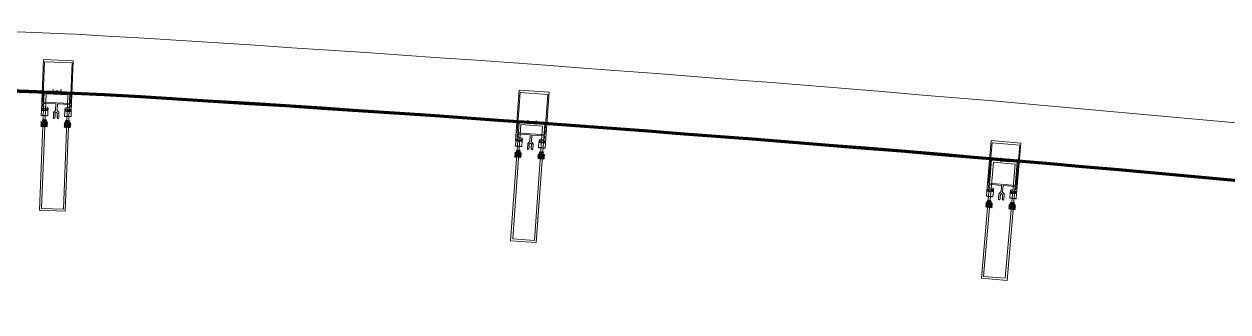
# Model space of a CAD drawing. Header units: millimetres. Extents: x 8275 to 147087, y -297470 to -191881.
# Drawn here: x 80101 to 83143, y -248015 to -247287 of the extents above; entities that cross this region are included whole.
import ezdxf

# ---------------------------------------------------------------- set-up
doc = ezdxf.new("R2010")
doc.units = ezdxf.units.MM
doc.header["$LTSCALE"] = 250
doc.header["$MEASUREMENT"] = 0
doc.layers.add('hatch', color=9, linetype='Continuous', lineweight=0)
doc.layers.add('win', color=4, linetype='Continuous', lineweight=20)

msp = doc.modelspace()

# ---------------------------------------------------------------- hatches: boundary and pattern name
at = {"layer": 'hatch', "extrusion": (-0.0001035592186852478, -0.002686830656734435, 0.9999963851017215)}
h = msp.add_hatch(dxfattribs=at)
h.set_pattern_fill('AR-HBONE', color=256, scale=0.4111842104963537, angle=6.066426623274834e-21, style=0)
h.set_pattern_definition([(45.00000000000023, (-6687.894686874293, -321391.5464288013), (1.826027174179456e-16, 2.326009148470475), [4.934210525956235, -1.644736841985416]), (135, (-6686.731682300044, -321390.383424227), (1.826027174179456e-16, 2.326009148470475), [4.934210525956231, -1.644736841985415])])
h.paths.add_polyline_path([(80149.07889099908, -247532.2269104496), (80148.99970760872, -247534.281306069), (80154.47809592378, -247534.4924617904), (80154.55727932346, -247532.4380661599)], flags=16)
h.paths.add_polyline_path([(80213.34124654089, -247534.7038002286), (80213.26206314121, -247536.7581958365), (80207.78367482242, -247536.5470401154), (80207.86285821279, -247534.4926444957)], flags=16)
edge = h.paths.add_edge_path()
edge.add_arc((80158.8014734902, -247546.8767748534), 0.6853070175936427, 177.7927183361656, 357.79271833616554, ccw=False)
edge.add_arc((80157.43187640724, -247546.8239859232), 0.6853070175936427, 177.7927183361656, 357.79271833616554, ccw=False)
edge.add_arc((80156.062279328, -247546.7711969929), 0.6853070184712253, 177.7927182594593, 357.7927182594593, ccw=False)
edge.add_arc((80154.69268224132, -247546.7184080621), 0.6853070185111154, 177.7927184095367, 357.7927184095367, ccw=False)
edge.add_arc((80153.32308516209, -247546.665619132), 0.6853070167758952, 177.7927185654505, 357.79271856545046, ccw=False)
edge.add_arc((80151.95348808472, -247546.6128302019), 0.6853070175936427, 177.7927183361656, 357.79271833616554, ccw=False)
edge.add_arc((80150.58389100549, -247546.5600412714), 0.6853070175936427, 177.7927183369993, 357.7927183369993, ccw=False)
edge.add_arc((80149.21429392253, -247546.5072523412), 0.6853070185310606, 177.7927184095367, 357.7927184095367, ccw=False)
edge.add_arc((80147.84469684702, -247546.4544634109), 0.6853070148412245, 177.792718267797, 357.79271826779694, ccw=False)
edge.add_arc((80146.47509976593, -247546.4016744806), 0.6853070203261158, 177.7927184053679, 357.7927184053679, ccw=False)
edge.add_arc((80145.10550267925, -247546.3488855498), 0.6853070175936427, 177.7927183361656, 357.79271833616554, ccw=False)
edge.add_arc((80143.73590560188, -247546.2960966197), 0.6853070149010596, 177.7927184195419, 357.79271841954187, ccw=False)
edge.add_line((80143.05110706505, -247546.2697021546), (80143.5213192862, -247534.0701503386))
edge.add_line((80143.52131928992, -247534.0701503483), (80147.35619111941, -247534.2179593534))
edge.add_line((80147.35619111476, -247534.2179593529), (80147.43537450605, -247532.1635637241))
edge.add_line((80147.43537450512, -247532.1635637334), (80145.65489829914, -247532.0949381239))
edge.add_line((80145.65489830007, -247532.094938124), (80147.4338506239, -247528.7344256305))
edge.add_line((80147.43385062297, -247528.7344256307), (80156.35755712097, -247529.0783756435))
edge.add_line((80156.3575571191, -247529.0783756411), (80157.9812720234, -247532.5700384949))
edge.add_line((80157.98127202434, -247532.570038497), (80156.20079581835, -247532.5014128875))
edge.add_line((80156.20079581928, -247532.5014128877), (80156.1216124252, -247534.5558085072))
edge.add_line((80156.12161242333, -247534.555808507), (80159.9564842491, -247534.7036175119))
edge.add_line((80159.95648424816, -247534.7036175113), (80159.48626939137, -247546.903237589))
edge.add_arc((80202.52316278894, -247548.4764729264), 0.6853070175936427, 177.7927184062018, 357.7927184062017)
edge.add_arc((80203.89275987004, -247548.5292618573), 0.6853070175936427, 177.7927184062018, 357.7927184062017)
edge.add_arc((80205.26235695113, -247548.5820507873), 0.6853070184512802, 177.792718482908, 357.7927184829079)
edge.add_arc((80206.63195403782, -247548.6348397177), 0.6853070185310606, 177.7927183328306, 357.7927183328308)
edge.add_arc((80208.00155111519, -247548.6876286481), 0.6853070167758952, 177.7927181769168, 357.792718176917)
edge.add_arc((80209.37114819442, -247548.7404175785), 0.6853070175936427, 177.7927184062018, 357.7927184062017)
edge.add_arc((80210.74074527179, -247548.7932065086), 0.6853070176135878, 177.792718405368, 357.7927184053679)
edge.add_arc((80212.11034235847, -247548.8459954397), 0.6853070185111154, 177.7927183328306, 357.7927183328308)
edge.add_arc((80213.47993943398, -247548.8987843697), 0.6853070148611696, 177.7927184745704, 357.7927184745703)
edge.add_arc((80214.84953651507, -247548.9515732997), 0.6853070203261158, 177.7927183369994, 357.7927183369996)
edge.add_arc((80216.21913360176, -247549.0043622307), 0.6853070175936427, 177.7927184062018, 357.7927184062017)
edge.add_arc((80217.5887306754, -247549.0571511605), 0.6853070149210048, 177.7927183228254, 357.7927183228256)
edge.add_line((80218.27352921595, -247549.0835456257), (80218.7404514628, -247536.9693515597))
edge.add_line((80218.74045146187, -247536.969351558), (80214.9055796361, -247536.8215425531))
edge.add_line((80214.90557963704, -247536.8215425531), (80214.98476303113, -247534.7671469336))
edge.add_line((80214.98476303113, -247534.7671469334), (80216.76523923711, -247534.8357725428))
edge.add_line((80216.7652392399, -247534.8357725548), (80215.250231568, -247531.3482996385))
edge.add_line((80215.2502315708, -247531.348299638), (80206.32652507187, -247531.0043496436))
edge.add_line((80206.32652507094, -247531.0043496343), (80204.43886551098, -247534.3606721718))
edge.add_line((80204.43886551377, -247534.36067217), (80206.21934171976, -247534.4292977795))
edge.add_line((80206.21934171882, -247534.4292977908), (80206.14015832474, -247536.4836934103))
edge.add_line((80206.14015832287, -247536.4836934098), (80202.30528649711, -247536.3358844049))
edge.add_line((80202.30528650363, -247536.3358844053), (80201.83836162486, -247548.4501467421))
at = {"layer": 'hatch', "extrusion": (-0.0001919462768433634, -0.002681965718749678, 0.9999963851017214)}
h = msp.add_hatch(dxfattribs=at)
h.set_pattern_fill('AR-HBONE', color=256, scale=0.4111842104963491, angle=-4.246498636292385e-20, style=0)
h.set_pattern_definition([(45, (-6688.89343325817, -321391.4940665959), (1.826009934873572e-16, 2.326009148470442), [4.934210525956189, -1.644736841985396]), (135, (-6687.730428683804, -321390.3310620215), (1.826009934873572e-16, 2.326009148470442), [4.934210525956189, -1.644736841985396])])
h.paths.add_polyline_path([(81346.53169507917, -247609.6336496993), (81346.38492922497, -247611.6843254792), (81351.85339796834, -247612.0757011047), (81352.0001638328, -247610.025025314)], flags=16)
h.paths.add_polyline_path([(81410.67769247957, -247614.2245472644), (81410.53092661605, -247616.2752230325), (81405.06245786895, -247615.8838474071), (81405.20922372316, -247613.8331716269)], flags=16)
edge = h.paths.add_edge_path()
edge.add_arc((81355.76677312341, -247624.5956171794), 0.6853070175936381, 175.9063491078475, 355.90634910784746, ccw=False)
edge.add_arc((81354.39965593454, -247624.4977732731), 0.6853070175936381, 175.9063491078475, 355.90634910784746, ccw=False)
edge.add_arc((81353.03253874753, -247624.3999293666), 0.6853070184712208, 175.9063490311412, 355.90634903114125, ccw=False)
edge.add_arc((81351.665421554, -247624.3020854596), 0.6853070185111109, 175.9063491812186, 355.9063491812186, ccw=False)
edge.add_arc((81350.298304367, -247624.2042415535), 0.6853070167758907, 175.9063493371324, 355.9063493371324, ccw=False)
edge.add_arc((81348.93118718371, -247624.1063976474), 0.6853070175936381, 175.9063491078475, 355.90634910784746, ccw=False)
edge.add_arc((81347.5640699967, -247624.0085537408), 0.6853070175936381, 175.9063491086812, 355.90634910868124, ccw=False)
edge.add_arc((81346.19695280783, -247623.9107098345), 0.685307018531056, 175.9063491812186, 355.9063491812186, ccw=False)
edge.add_arc((81344.82983562455, -247623.8128659283), 0.6853070148412199, 175.9063490394789, 355.90634903947887, ccw=False)
edge.add_arc((81343.46271843661, -247623.7150220219), 0.6853070203261112, 175.9063491770498, 355.90634917704983, ccw=False)
edge.add_arc((81342.09560124308, -247623.6171781147), 0.6853070175936381, 175.9063491078475, 355.90634910784746, ccw=False)
edge.add_arc((81340.7284840598, -247623.5193342087), 0.6853070149010551, 175.9063491912238, 355.9063491912238, ccw=False)
edge.add_line((81340.04492546816, -247623.4704122556), (81340.91646047414, -247611.2929498444))
edge.add_line((81340.9164604788, -247611.2929498543), (81344.74438860745, -247611.5669127924))
edge.add_line((81344.74438860279, -247611.5669127918), (81344.89115445793, -247609.5162370025))
edge.add_line((81344.891154457, -247609.5162370118), (81343.11390211165, -247609.3890399335))
edge.add_line((81343.11390211259, -247609.3890399336), (81345.00250973378, -247606.0889070813))
edge.add_line((81345.00250973471, -247606.0889070814), (81353.91005831317, -247606.7264159727))
edge.add_line((81353.9100583113, -247606.7264159701), (81355.41795679845, -247610.269635089))
edge.add_line((81355.41795679939, -247610.2696350913), (81353.64070445404, -247610.1424380129))
edge.add_line((81353.64070445497, -247610.1424380131), (81353.4939385961, -247612.1931137929))
edge.add_line((81353.4939385961, -247612.1931137927), (81357.3218667201, -247612.4670767307))
edge.add_line((81357.32186671917, -247612.4670767301), (81356.4503268312, -247624.6446072791))
edge.add_arc((81399.41211064823, -247627.6336529518), 0.6853070175936381, 175.9063491778838, 355.9063491778837)
edge.add_arc((81400.77922783617, -247627.7314968587), 0.6853070175936381, 175.9063491778838, 355.9063491778837)
edge.add_arc((81402.14634502411, -247627.8293407649), 0.6853070184512756, 175.90634925459, 355.9063492545899)
edge.add_arc((81403.51346221764, -247627.9271846716), 0.685307018531056, 175.9063491045125, 355.9063491045128)
edge.add_arc((81404.88057940186, -247628.025028578), 0.6853070167758907, 175.9063489485988, 355.9063489485991)
edge.add_arc((81406.24769658886, -247628.1228724844), 0.6853070175936381, 175.9063491778838, 355.9063491778837)
edge.add_arc((81407.61481377308, -247628.2207163904), 0.6853070176135833, 175.90634917705, 355.9063491770499)
edge.add_arc((81408.9819309666, -247628.3185602977), 0.6853070185111109, 175.9063491045125, 355.9063491045128)
edge.add_arc((81410.34904814896, -247628.4164042038), 0.6853070148611651, 175.9063492462524, 355.9063492462523)
edge.add_arc((81411.7161653369, -247628.5142481099), 0.6853070203261112, 175.9063491086814, 355.9063491086816)
edge.add_arc((81413.08328253042, -247628.6120920172), 0.6853070175936381, 175.9063491778838, 355.9063491778837)
edge.add_arc((81414.45039971184, -247628.7099359228), 0.6853070149210002, 175.9063490945074, 355.9063490945077)
edge.add_line((81415.13395830442, -247628.758857876), (81415.99939536408, -247616.66659866))
edge.add_line((81415.99939536315, -247616.6665986582), (81412.17146723822, -247616.3926357202))
edge.add_line((81412.17146723915, -247616.3926357203), (81412.31823309802, -247614.3419599404))
edge.add_line((81412.31823309802, -247614.3419599402), (81414.09548544243, -247614.4691570186))
edge.add_line((81414.09548544523, -247614.4691570307), (81412.69609735638, -247610.9337039387))
edge.add_line((81412.69609736011, -247610.9337039383), (81403.78854877979, -247610.2961950655))
edge.add_line((81403.78854877886, -247610.2961950561), (81401.79143075563, -247613.5885618628))
edge.add_line((81401.7914307575, -247613.588561861), (81403.56868310191, -247613.7157589394))
edge.add_line((81403.56868310098, -247613.7157589508), (81403.42191724211, -247615.7664347306))
edge.add_line((81403.42191724025, -247615.7664347301), (81399.59398911626, -247615.4924717922))
edge.add_line((81399.59398912184, -247615.4924717928), (81398.72854718484, -247627.584799156))
at = {"layer": 'hatch', "extrusion": (-0.0002301514447305064, -0.00267895759619878, 0.9999963851017214)}
h = msp.add_hatch(dxfattribs=at)
h.set_pattern_fill('AR-HBONE', color=256, scale=0.4111842104963443, angle=3.639855973964902e-20, style=0)
h.set_pattern_definition([(45, (-6689.325123637042, -321391.4619833253), (1.826039487969317e-16, 2.32600914847042), [4.934210525956146, -1.644736841985377]), (135, (-6688.162119062792, -321390.2989787509), (1.826039487969317e-16, 2.32600914847042), [4.934210525956146, -1.644736841985377])])
h.paths.add_polyline_path([(82536.84020435816, -247736.6526645292), (82536.6642260906, -247738.7010402318), (82542.1265612953, -247739.170315627), (82542.30253957125, -247737.1219399136)], flags=16)
h.paths.add_polyline_path([(82600.91425437765, -247742.1573386287), (82600.73827610078, -247744.2057143195), (82595.27594089234, -247743.7364389244), (82595.45191916177, -247741.6880632214)], flags=16)
edge = h.paths.add_edge_path()
edge.add_arc((82545.86109846091, -247751.744735525), 0.6853070175936333, 175.0897115606895, 355.0897115606896, ccw=False)
edge.add_arc((82544.49551465648, -247751.6274166762), 0.6853070175936333, 175.0897115606895, 355.0897115606896, ccw=False)
edge.add_arc((82543.1299308539, -247751.5100978274), 0.685307018471216, 175.0897114839833, 355.0897114839833, ccw=False)
edge.add_arc((82541.76434704574, -247751.3927789778), 0.6853070185111061, 175.0897116340607, 355.08971163406073, ccw=False)
edge.add_arc((82540.3987632441, -247751.2754601293), 0.6853070167758859, 175.0897117899744, 355.08971178997444, ccw=False)
edge.add_arc((82539.03317944525, -247751.1581412809), 0.6853070175936333, 175.0897115606895, 355.0897115606896, ccw=False)
edge.add_arc((82537.66759564268, -247751.0408224319), 0.6853070175936333, 175.0897115615233, 355.0897115615233, ccw=False)
edge.add_arc((82536.30201183917, -247750.9235035831), 0.6853070185310512, 175.0897116340607, 355.08971163406073, ccw=False)
edge.add_arc((82534.93642804032, -247750.8061847345), 0.6853070148412151, 175.0897114923209, 355.089711492321, ccw=False)
edge.add_arc((82533.57084423682, -247750.6888658857), 0.6853070203261065, 175.0897116298919, 355.0897116298919, ccw=False)
edge.add_arc((82532.20526042959, -247750.5715470361), 0.6853070175936333, 175.0897115606895, 355.0897115606896, ccw=False)
edge.add_arc((82530.83967663074, -247750.4542281876), 0.6853070149010503, 175.0897116440659, 355.0897116440659, ccw=False)
edge.add_line((82530.15688473178, -247750.3955687635), (82531.20189087937, -247738.2317648274))
edge.add_line((82531.2018908831, -247738.2317648374), (82535.02552553365, -247738.5602576143))
edge.add_line((82535.02552552993, -247738.5602576136), (82535.20150379842, -247736.5118819016))
edge.add_line((82535.20150379842, -247736.5118819108), (82533.42624485405, -247736.3593674073))
edge.add_line((82533.42624485312, -247736.3593674074), (82535.3616958913, -247733.0864871972))
edge.add_line((82535.36169589224, -247733.0864871974), (82544.25925359322, -247733.8508864512))
edge.add_line((82544.25925359136, -247733.8508864487), (82545.71649907535, -247737.4152370447))
edge.add_line((82545.71649907628, -247737.4152370468), (82543.94124013191, -247737.2627225433))
edge.add_line((82543.94124013378, -247737.2627225435), (82543.76526186249, -247739.3110982461))
edge.add_line((82543.76526185969, -247739.3110982459), (82547.58889650652, -247739.6395910226))
edge.add_line((82547.5888965056, -247739.6395910221), (82546.54388450558, -247751.8034630195))
edge.add_arc((82589.4587031203, -247755.4045192608), 0.6853070175936333, 175.0897116307258, 355.0897116307257)
edge.add_arc((82590.8242869238, -247755.5218381104), 0.6853070175936333, 175.0897116307258, 355.0897116307257)
edge.add_arc((82592.18987072638, -247755.6391569589), 0.6853070184512708, 175.0897117074321, 355.0897117074319)
edge.add_arc((82593.55545453454, -247755.7564758081), 0.6853070185310512, 175.0897115573545, 355.089711557355)
edge.add_arc((82594.92103833432, -247755.8737946568), 0.6853070167758859, 175.0897114014408, 355.0897114014412)
edge.add_arc((82596.28662213596, -247755.9911135058), 0.6853070175936333, 175.0897116307258, 355.0897116307257)
edge.add_arc((82597.6522059348, -247756.108432354), 0.6853070176135785, 175.0897116298921, 355.089711629892)
edge.add_arc((82599.0177897439, -247756.2257512039), 0.6853070185111061, 175.0897115573545, 355.089711557355)
edge.add_arc((82600.38337354182, -247756.3430700522), 0.6853070148611603, 175.0897116990944, 355.0897116990943)
edge.add_arc((82601.74895734532, -247756.4603889008), 0.6853070203261065, 175.0897115615234, 355.0897115615238)
edge.add_arc((82603.11454115441, -247756.5777077506), 0.6853070175936333, 175.0897116307258, 355.0897116307257)
edge.add_arc((82604.48012495047, -247756.6950265986), 0.6853070149209954, 175.0897115473494, 355.0897115473498)
edge.add_line((82605.16291685036, -247756.7536860229), (82606.2006113092, -247744.6749897165))
edge.add_line((82606.2006113092, -247744.6749897149), (82602.37697666237, -247744.3464969382))
edge.add_line((82602.3769766633, -247744.3464969382), (82602.5529549346, -247742.2981212357))
edge.add_line((82602.55295493553, -247742.2981212353), (82604.3282138799, -247742.4506357388))
edge.add_line((82604.32821388083, -247742.4506357509), (82602.97935708804, -247738.895596941))
edge.add_line((82602.97935709177, -247738.8955969406), (82594.08179938892, -247738.1311977052))
edge.add_line((82594.08179938799, -247738.1311976958), (82592.0379596558, -247741.3947661013))
edge.add_line((82592.03795965767, -247741.3947660996), (82593.81321860204, -247741.5472806031))
edge.add_line((82593.8132186011, -247741.5472806144), (82593.63724032982, -247743.595656317))
edge.add_line((82593.63724032609, -247743.5956563165), (82589.81360567926, -247743.2671635397))
edge.add_line((82589.81360568578, -247743.2671635404), (82588.77590537822, -247755.3459279175))

# ---------------------------------------------------------------- linework, layer by layer
at = {"layer": 'win', "extrusion": (-0.0001035592186851056, -0.002686830656734407, 0.9999963851017215)}
for p, q in [((80174.5272892681, -247458.6238740339, -11300.6378476528), (80173.10490363138, -247459.9406774365, -11300.6378476528)), ((80173.421634926, -247451.7231246142, -11300.6378476528), (80174.73844346544, -247453.145505496, -11300.6378476528)), ((80174.73844346544, -247453.145505496, -11300.6378476528), (80174.5272892681, -247458.6238740339, -11300.6378476528)), ((80193.91280268831, -247453.8845478415, -11300.6378476528), (80193.70164849283, -247459.3629163911, -11300.6378476528)), ((80193.70164849283, -247459.3629163911, -11300.6378476528), (80195.01845703786, -247460.7852972732, -11300.6378476528)), ((80195.33518832596, -247452.5677444505, -11300.6378476528), (80193.91280268831, -247453.8845478415, -11300.6378476528))]:
    msp.add_line(p, q, dxfattribs=at)
at = {"layer": 'win', "extrusion": (-0.0001919462768432209, -0.00268196571874969, 0.9999963851017215)}
for p, q in [((81374.41886052908, -247536.8861206211, -11300.6378476528), (81372.9539001151, -247538.1553893425, -11300.6378476528)), ((81373.54095932143, -247529.9527157181, -11300.6378476528), (81374.81023333361, -247531.4176715483, -11300.6378476528)), ((81374.81023333361, -247531.4176715483, -11300.6378476528), (81374.41886052908, -247536.8861206211, -11300.6378476528)), ((81393.94987430284, -247532.7874812999, -11300.6378476528), (81393.55850149924, -247538.2559303843, -11300.6378476528)), ((81393.55850149924, -247538.2559303843, -11300.6378476528), (81394.82777551608, -247539.720886215, -11300.6378476528)), ((81395.41483471589, -247531.5182125899, -11300.6378476528), (81393.94987430284, -247532.7874812999, -11300.6378476528))]:
    msp.add_line(p, q, dxfattribs=at)
at = {"layer": 'win', "extrusion": (-0.0002301514447303639, -0.00267895759619876, 0.9999963851017215)}
for p, q in [((82568.5277074757, -247632.2481848214, -11300.6378476528), (82567.04480563244, -247633.4964453013, -11300.6378476528)), ((82567.74871365586, -247625.3029718867, -11300.6378476528), (82568.99697949225, -247626.7858692218, -11300.6378476528)), ((82568.99697949225, -247626.7858692218, -11300.6378476528), (82568.5277074757, -247632.2481848214, -11300.6378476528)), ((82588.1151532284, -247628.4283271999, -11300.6378476528), (82587.64588121185, -247633.890642811, -11300.6378476528)), ((82587.64588121185, -247633.890642811, -11300.6378476528), (82588.8941470529, -247635.3735401469, -11300.6378476528)), ((82589.59805507073, -247627.1800667315, -11300.6378476528), (82588.1151532284, -247628.4283271999, -11300.6378476528))]:
    msp.add_line(p, q, dxfattribs=at)
at = {"layer": 'win', "extrusion": (-0.0001035592186851056, -0.002686830656734407, 0.9999963851017215), "elevation": -10436.45832361}
msp.add_lwpolyline([(80183.51111485077, -247544.9385889771), (80184.03783811626, -247545.5075433777), (80183.4688837008, -247546.0342666361), (80183.36330584298, -247548.773460803), (80183.89002910233, -247549.3424152011), (80183.32107470509, -247549.8691384649), (80183.21549683898, -247552.6083326277), (80183.74772598775, -247553.1832343621, 0.9606708062894292), (80187.30845140325, -247553.1775785389), (80187.79395416542, -247540.5813171118, 0.1989123673796638), (80187.13908124428, -247538.8102738908), (80183.91871576148, -247535.3317088326, -0.1989123673796519), (80183.26384284656, -247533.5606656087), (80183.8715371313, -247517.7941723111), (80214.27659230867, -247518.9660865648, -0.414213562373095), (80216.64684697424, -247521.5263813783), (80216.4937590796, -247525.4982129221, -0.414213562373095), (80213.93346426157, -247527.8684675867), (80205.1680429518, -247527.5306184409, 0.414213562373095), (80202.60774812466, -247529.9008731038), (80202.35964016203, -247536.3379793756), (80206.19451198784, -247536.4857883919), (80206.27369537432, -247534.4313927608), (80204.49321916673, -247534.3627671629), (80204.6251914947, -247530.9387744583), (80216.95156522556, -247531.4138748318), (80216.81959289603, -247534.8378675253), (80215.03911668182, -247534.7692419261), (80214.95993329528, -247536.8236375347), (80218.79480511037, -247536.9714465386), (80223.75206922196, -247408.3572425112), (80148.42422982398, -247405.4538513455), (80143.4669657149, -247534.0680553826), (80147.30183754071, -247534.2158643886), (80147.38102092891, -247532.1614687568), (80145.60054472496, -247532.0928431592), (80145.73251706075, -247528.6688504546), (80158.05889077207, -247529.143950828), (80157.92691845159, -247532.5679435321), (80156.14644224578, -247532.4993179234), (80156.06725884926, -247534.5537135428), (80159.90213067833, -247534.7015225363), (80160.15023864359, -247528.2644162646, 0.414213562373095), (80157.77998398109, -247525.7041214437), (80149.01456266992, -247525.366272299, -0.414213562373095), (80146.6443079927, -247522.8059774756), (80146.79739589548, -247518.8341459446, -0.414213562373095), (80149.3576907124, -247516.4638912668), (80179.76274589582, -247517.6358055206), (80179.1550516065, -247533.4022988181, -0.1989123673796519), (80178.36580001411, -247535.1176805711), (80174.88723496188, -247538.338046052, 0.1989123673796638), (80174.0979833608, -247540.0534278149), (80173.61248060134, -247552.6496892358, 0.9606708062894292), (80177.16220679069, -247552.929406049), (80177.73710852329, -247552.3971768957), (80177.84268639344, -247549.657982744), (80177.31596312473, -247549.0890283363), (80177.88491752325, -247548.5623050694), (80177.9904953839, -247545.8231109157), (80177.46377213442, -247545.254156512), (80178.0327265388, -247544.7274332456), (80178.13830439805, -247541.9882390926), (80177.61158113119, -247541.4192846852), (80181.02530755044, -247538.2589451267), (80184.18564711357, -247541.6726715506), (80183.61669271447, -247542.1993948136)], format="xyb", close=True, dxfattribs=at)
at = {"layer": 'win', "extrusion": (-0.0001035592186851056, -0.002686830656734407, 0.9999963851017215)}
for points, elevation in [([(80150.95226826666, -247411.03781753), (80146.99799382851, -247513.6296770325), (80216.84744491414, -247516.3219124798), (80220.80171934518, -247413.7300529658)], -10436.45832361), ([(80149.0788910402, -247532.2269104577), (80148.99970765544, -247534.2813060784), (80154.47809596648, -247534.4924617975), (80154.55727936515, -247532.4380661703)], -10436.45832361002), ([(80213.34124658091, -247534.7038002375), (80213.26206318311, -247536.7581958443), (80207.78367486832, -247536.5470401243), (80207.86285824982, -247534.4926445039)], -10436.45832361001)]:
    msp.add_lwpolyline(points, close=True, dxfattribs=dict(at, elevation=elevation))
at = {"layer": 'win', "elevation": -11300.6378476528}
for points in [[(80205.0248941253, -247760.309523952), (80216.57929348899, -247460.532113437), (80151.62752121082, -247458.028660241), (80140.07312184526, -247757.8060707566)], [(80200.22117727203, -247755.1206604537), (80211.39042999176, -247465.3358302895), (80156.43123806315, -247463.217523739), (80145.26198534435, -247753.0023539037)], [(81394.96926461766, -247839.4121792675), (81416.38526182668, -247540.1775638513), (81351.55109515367, -247535.5374311222), (81330.13509794185, -247834.7720465389)], [(81390.33895431319, -247834.0680023902), (81411.0410849494, -247544.8078741549), (81356.18140545627, -247540.8816079992), (81335.47927482007, -247830.141736235)], [(82584.76427746238, -247935.0364095981), (82610.44293494383, -247636.1374190516), (82545.68148699077, -247630.5737099302), (82520.00282950839, -247929.4727004772)], [(82580.21060524369, -247929.6267821307), (82605.03330747643, -247640.6910912694), (82550.23515920946, -247635.9833373973), (82525.41245697672, -247924.919028259)]]:
    msp.add_lwpolyline(points, close=True, dxfattribs=at)
at = {"layer": 'win', "extrusion": (-0.0001919462768432209, -0.00268196571874969, 0.9999963851017215), "elevation": -10437.43071158944}
msp.add_lwpolyline([(81380.52682377236, -247623.4718589597), (81381.03453309063, -247624.0578433937), (81380.44854864602, -247624.5655527041), (81380.25286083741, -247627.299787085), (81380.76057015164, -247627.885771516), (81380.17458571476, -247628.3934808324), (81379.97889789716, -247631.127715209), (81380.49191434127, -247631.7198249934, 0.9606708062894292), (81384.05089629049, -247631.8313820808), (81384.95077220397, -247619.2579283701, 0.1989123673796638), (81384.35455232016, -247617.4662882028), (81381.25043737519, -247613.8836021854, -0.1989123673796519), (81380.65421750305, -247612.0919620156), (81381.78057452728, -247596.3540166894), (81412.13057607903, -247598.5261514119, -0.414213562373095), (81414.41526797964, -247601.1630813743), (81414.13152064971, -247605.127721228, -0.414213562373095), (81411.49459068828, -247607.4124131282), (81402.74504069357, -247606.7862121357, 0.414213562373095), (81400.10811071798, -247609.0709040342), (81399.64824436807, -247615.4963548088), (81403.47617249012, -247615.7703177579), (81403.62293834155, -247613.7196419664), (81401.84568599256, -247613.5924448995), (81402.09029576492, -247610.1746519276), (81414.3943504537, -247611.0552470859), (81414.14974068684, -247614.4730400468), (81412.37248833384, -247614.3458429783), (81412.22572248359, -247616.3965187474), (81416.05365060225, -247616.6704816843), (81425.24187426957, -247488.2891571432), (81350.05042899218, -247482.907742294), (81340.86220532277, -247611.2890668447), (81344.69013344822, -247611.5630297837), (81344.83689930107, -247609.5123539915), (81343.05964695553, -247609.3851569249), (81343.3042567341, -247605.9673639532), (81355.60831140883, -247606.8479591109), (81355.36370164408, -247610.2657520825), (81353.58644930132, -247610.138555005), (81353.43968343979, -247612.1892307847), (81357.26761156824, -247612.4631937114), (81357.72747792132, -247606.037742937, 0.414213562373095), (81355.44278602103, -247603.4008129664), (81346.69323602779, -247602.7746119749, -0.414213562373095), (81344.40854411655, -247600.1376820021), (81344.69229144805, -247596.1730421611, -0.414213562373095), (81347.32922141762, -247593.8883502485), (81377.67922296916, -247596.0604849709), (81376.55286593981, -247611.7984302969, -0.1989123673796519), (81375.70757614296, -247613.486902327), (81372.12489013122, -247616.5910172724, 0.1989123673796638), (81371.2796003261, -247618.2794893121), (81370.3797244173, -247630.852943017, 0.9606708062894292), (81373.91831936991, -247631.2493560243), (81374.51042915514, -247630.736339573), (81374.70611697367, -247628.0021052074), (81374.19840765477, -247627.4161207661), (81374.7843920873, -247626.9084114472), (81374.98007990356, -247624.1741770796), (81374.4723705988, -247623.5881926429), (81375.0583550325, -247623.0804833243), (81375.25404284692, -247620.3462489575), (81374.7463335278, -247619.7602645164), (81378.2622401472, -247616.7140086439), (81381.30849602344, -247620.2299152671), (81380.7225115884, -247620.7376245827)], format="xyb", close=True, dxfattribs=at)
at = {"layer": 'win', "extrusion": (-0.0001919462768432209, -0.00268196571874969, 0.9999963851017215)}
for points, elevation in [([(81352.39328774418, -247488.5718988578), (81345.06409829178, -247590.9779968433), (81414.78707482663, -247595.9680360697), (81422.11626427362, -247493.5619380731)], -10437.43071158941), ([(81346.53169512359, -247609.6336497082), (81346.38492927536, -247611.6843254899), (81351.85339800955, -247612.0757011127), (81352.00016387725, -247610.0250253252)], -10437.43071158942), ([(81410.67769252132, -247614.224547274), (81410.53092666049, -247616.2752230412), (81405.06245791532, -247615.883847417), (81405.20922376384, -247613.8331716358)], -10437.43071158942)]:
    msp.add_lwpolyline(points, close=True, dxfattribs=dict(at, elevation=elevation))
at = {"layer": 'win', "extrusion": (-0.0001035592186851056, -0.002686830656734407, 0.9999963851017215)}
for points, elevation in [([(80159.4862720711, -247546.9031693282, -0.9999999999999999), (80158.11667499019, -247546.8503803981, -0.9999999999999999), (80156.74707791512, -247546.7975914682, -0.9999999999999999), (80155.37748082883, -247546.7448025375, -0.9999999999999999), (80154.00788374554, -247546.6920136069, -0.9999999999999999), (80152.63828666427, -247546.6392246839, -0.9999999999999999), (80151.26868957934, -247546.586435745, -0.9999999999999999), (80149.89909249972, -247546.5336468144, -0.9999999999999999), (80148.5294954258, -247546.4808578859, -0.9999999999999999), (80147.15989834773, -247546.4280689549, -0.9999999999999999), (80145.79030127055, -247546.375280026, -0.9999999999999999), (80144.42070418531, -247546.3224910947, -0.9999999999999999), (80143.05110710669, -247546.2697021639), (80143.52131933012, -247534.0701503557), (80147.30183754234, -247534.2158643825), (80147.38102093147, -247532.1614687628), (80145.6548983425, -247532.094938133), (80147.43385066325, -247528.7344256398), (80156.35755717207, -247529.0783756516), (80157.98127206575, -247532.5700385053), (80156.14644224741, -247532.4993179229), (80156.06725884903, -247534.5537135422), (80159.95648428614, -247534.7036175189), (80159.4862694283, -247546.9032376043)], -10436.45832361002), ([(80201.83836429026, -247548.4500784701, 0.9999999999999999), (80203.20796137542, -247548.5028674008, 0.9999999999999999), (80204.5775584453, -247548.5556563295, 0.9999999999999999), (80205.94715553321, -247548.6084452616, 0.9999999999999999), (80207.31675262595, -247548.6612341928, 0.9999999999999999), (80208.68634969574, -247548.7140231214, 0.9999999999999999), (80210.05594677234, -247548.7668120518, 0.9999999999999999), (80211.42554385716, -247548.8196009831, 0.9999999999999999), (80212.79514093375, -247548.8723899125, 0.9999999999999999), (80214.16473801574, -247548.9251788435, 0.9999999999999999), (80215.53433509971, -247548.9779677733, 0.9999999999999999), (80216.9039321769, -247549.0307567035, 0.9999999999999999), (80218.27352924936, -247549.0835456334), (80218.74045150075, -247536.9693515652), (80214.9055796801, -247536.8215425613), (80214.98476307117, -247534.7671469417), (80216.76523927524, -247534.8357725624), (80215.25023161087, -247531.348299646), (80206.3265251087, -247531.0043496409), (80204.43886555106, -247534.3606721782), (80206.21934176327, -247534.4292977999), (80206.14015836567, -247536.4836934185), (80202.30528654496, -247536.3358844137), (80201.83836166246, -247548.4501467408)], -10436.45832361001)]:
    msp.add_lwpolyline(points, format="xyb", dxfattribs=dict(at, elevation=elevation))
at = {"layer": 'win', "extrusion": (-0.0001919462768432209, -0.00268196571874969, 0.9999963851017215)}
for points, elevation in [([(81356.45033175896, -247624.6445391429, -0.9999999999999999), (81355.08321457166, -247624.5466952366, -0.9999999999999999), (81353.71609738824, -247624.4488513307, -0.9999999999999999), (81352.3489801991, -247624.3510074237, -0.9999999999999999), (81350.98186301022, -247624.2531635171, -0.9999999999999999), (81349.61474582128, -247624.1553196181, -0.9999999999999999), (81348.24762863021, -247624.057475703, -0.9999999999999999), (81346.88051144326, -247623.9596317966, -0.9999999999999999), (81345.51339426276, -247623.861787892, -0.9999999999999999), (81344.14627707504, -247623.763943985, -0.9999999999999999), (81342.77915988876, -247623.66610008, -0.9999999999999999), (81341.41204269766, -247623.5682561724, -0.9999999999999999), (81340.04492551454, -247623.4704122658), (81340.9164605217, -247611.2929498626), (81344.69013344846, -247611.5630297775), (81344.83689930319, -247609.5123539975), (81343.11390215893, -247609.3890399432), (81345.00250977998, -247606.0889070911), (81353.91005836977, -247606.7264159816), (81355.4179568428, -247610.2696351005), (81353.58644930342, -247610.1385550046), (81353.43968344002, -247612.1892307842), (81357.32186675987, -247612.4670767383), (81356.45032686887, -247624.6446072952)], -10437.43071158943), ([(81398.72855209878, -247627.5847310082, 0.9999999999999999), (81400.09566929191, -247627.6825749151, 0.9999999999999999), (81401.4627864715, -247627.7804188196, 0.9999999999999999), (81402.82990366487, -247627.8782627282, 0.9999999999999999), (81404.19702086132, -247627.9761066356, 0.9999999999999999), (81405.56413804021, -247628.0739505398, 0.9999999999999999), (81406.93125522255, -247628.1717944464, 0.9999999999999999), (81408.29837241297, -247628.2696383537, 0.9999999999999999), (81409.66548959652, -247628.3674822593, 0.9999999999999999), (81411.03260678735, -247628.4653261662, 0.9999999999999999), (81412.39972397755, -247628.5631700723, 0.9999999999999999), (81413.76684116585, -247628.6610139785, 0.9999999999999999), (81415.13395834442, -247628.7588578846), (81415.99939540368, -247616.6665986663), (81412.17146728221, -247616.3926357293), (81412.31823313911, -247614.3419599492), (81414.0954854824, -247614.4691570388), (81412.69609740334, -247610.9337039469), (81403.78854881959, -247610.2961950633), (81401.7914307987, -247613.5885618701), (81403.5686831461, -247613.7157589606), (81403.42191728376, -247615.7664347396), (81399.59398916752, -247615.4924718022), (81398.72854722469, -247627.5847991554)], -10437.43071158941)]:
    msp.add_lwpolyline(points, format="xyb", dxfattribs=dict(at, elevation=elevation))
at = {"layer": 'win', "extrusion": (-0.0002301514447303639, -0.00267895759619876, 0.9999963851017215), "elevation": -10438.14194147792}
msp.add_lwpolyline([(82570.63465057204, -247750.9739848481), (82571.13395656188, -247751.5671459053), (82570.54079549147, -247752.066451885), (82570.3061577957, -247754.797619496), (82570.80546378056, -247755.3907805501), (82570.21230272338, -247755.8900865355), (82569.97766501659, -247758.6212541421), (82570.48219029135, -247759.2206155676, 0.9606708062894292), (82574.03922077485, -247759.3828858259), (82575.11820882962, -247746.8235347422, 0.1989123673796638), (82574.54758491635, -247745.0235789136), (82571.49484760631, -247741.3970153026, -0.1989123673796519), (82570.92422370183, -247739.5970594717), (82572.27477188027, -247723.8767661265), (82602.5907322893, -247726.4812445708, -0.414213562373095), (82604.83760920056, -247729.1504693368), (82604.49738453963, -247733.1106623744, -0.414213562373095), (82601.82815977224, -247735.3575392856), (82593.088423438, -247734.6066986616, 0.414213562373095), (82590.41919865986, -247736.8535755708), (82589.86780007956, -247743.2718194365), (82593.69143472743, -247743.6003122248), (82593.86741299195, -247741.5519365101), (82592.09215404512, -247741.3994220181), (82592.38545116989, -247737.9854625086), (82604.67570539899, -247739.0413321486), (82604.38240827342, -247742.4552916473), (82602.60714932176, -247742.3027771533), (82602.43117105993, -247744.3511528457), (82606.25480569692, -247744.6796456211), (82617.27185495355, -247616.4423165366), (82542.16474584254, -247609.9897798551), (82531.14769658449, -247738.227108949), (82534.97133122924, -247738.5556017268), (82535.14730949773, -247736.5072260117), (82533.37205055305, -247736.3547115197), (82533.66534768611, -247732.9407520106), (82545.95560189939, -247733.9966216501), (82545.66230477855, -247737.4105811593), (82543.8870458351, -247737.2580666567), (82543.71106755952, -247739.3064423589), (82547.53470221355, -247739.6349351244), (82548.0861007954, -247733.2166912589, 0.414213562373095), (82545.83922388303, -247730.5474664849), (82537.09948755261, -247729.796625862, -0.414213562373095), (82534.8526106296, -247727.1274010854), (82535.19283529674, -247723.1672080607, -0.414213562373095), (82537.86206007017, -247720.9203311369), (82568.17802048025, -247723.5248095809), (82566.82747229177, -247739.2451029257, -0.1989123673796519), (82565.95820335617, -247740.921355934), (82562.3316397509, -247743.9740932424, 0.1989123673796638), (82561.46237080176, -247745.6503462597), (82560.38338274996, -247758.209697338, 0.9606708062894292), (82563.91596839257, -247758.6565040166), (82564.51532981715, -247758.1519787366), (82564.74996752304, -247755.4208111409), (82564.25066153222, -247754.8276500767), (82564.84382258564, -247754.3283440885), (82565.07846028898, -247751.5971764908), (82564.57915431645, -247751.004015431), (82565.17231537211, -247750.504709443), (82565.40695307216, -247747.7735418462), (82564.90764708395, -247747.1803807821), (82568.46661344057, -247744.1845448949), (82571.46244933055, -247747.7435112559), (82570.86928827457, -247748.2428172409)], format="xyb", close=True, dxfattribs=at)
for points in [[(82544.42663805421, -247615.6867527645), (82535.63864691742, -247717.9779896047), (82605.28342082891, -247723.9612508942), (82614.07141196153, -247621.6700140428)], [(82536.84020440503, -247736.6526645387), (82536.66422614353, -247738.7010402433), (82542.12656133989, -247739.170315636), (82542.30253961832, -247737.1219399253)], [(82600.91425442301, -247742.1573386388), (82600.73827615006, -247744.205714329), (82595.27594094182, -247743.7364389352), (82595.45191920588, -247741.6880632311)]]:
    msp.add_lwpolyline(points, close=True, dxfattribs=at)
at = {"layer": 'win', "extrusion": (-0.0002301514447303639, -0.00267895759619876, 0.9999963851017215)}
for points, elevation in [([(82546.54389041141, -247751.8033949606, -0.9999999999999999), (82545.17830660728, -247751.686076112, -0.9999999999999999), (82543.8127228111, -247751.5687572636, -0.9999999999999999), (82542.44713900142, -247751.4514384143, -0.9999999999999999), (82541.08155519732, -247751.3341195653, -0.9999999999999999), (82539.71597139568, -247751.2168007237, -0.9999999999999999), (82538.35038758762, -247751.099481866, -0.9999999999999999), (82536.9848037862, -247750.9821630172, -0.9999999999999999), (82535.61921999122, -247750.8648441703, -0.9999999999999999), (82534.25363618607, -247750.7475253211, -0.9999999999999999), (82532.88805238623, -247750.6302064737, -0.9999999999999999), (82531.52246858196, -247750.5128876237, -0.9999999999999999), (82530.1568847838, -247750.3955687747), (82531.20189092998, -247738.2317648466), (82534.97133123076, -247738.5556017207), (82535.14730950285, -247736.5072260178), (82533.42624490487, -247736.359367418), (82535.36169594081, -247733.0864872081), (82544.25925365067, -247733.8508864614), (82545.71649912336, -247737.4152370568), (82543.88704584028, -247737.2580666565), (82543.71106755998, -247739.3064423585), (82547.58889654845, -247739.639591031), (82546.54388455088, -247751.8034630364)], -10438.14194147794), ([(82588.77591126895, -247755.3458598468, 0.9999999999999999), (82590.14149507234, -247755.463178696, 0.9999999999999999), (82591.50707886725, -247755.5804975429, 0.9999999999999999), (82592.87266267867, -247755.697816394, 0.9999999999999999), (82594.2382464908, -247755.815135244, 0.9999999999999999), (82595.60383028396, -247755.9324540907, 0.9999999999999999), (82596.96941408208, -247756.0497729395, 0.9999999999999999), (82598.33499788897, -247756.1670917893, 0.9999999999999999), (82599.70058168491, -247756.2844106371, 0.9999999999999999), (82601.06616548925, -247756.4017294864, 0.9999999999999999), (82602.43174929637, -247756.5190483349, 0.9999999999999999), (82603.79733309962, -247756.6363671838, 0.9999999999999999), (82605.1629168947, -247756.7536860319), (82606.20061135192, -247744.6749897235), (82602.37697671072, -247744.3464969481), (82602.5529549835, -247742.2981212453), (82604.3282139262, -247742.4506357599), (82602.97935713902, -247738.8955969505), (82594.08179943172, -247738.131197704), (82592.03795970387, -247741.3947661093), (82593.81321865408, -247741.5472806254), (82593.63724037622, -247743.5956563269), (82589.81360573409, -247743.2671635508), (82588.7759054224, -247755.3459279178)], -10438.14194147792)]:
    msp.add_lwpolyline(points, format="xyb", dxfattribs=dict(at, elevation=elevation))
at = {"layer": 'win'}
for centre, radius, start, end in [((79039.741937757, -275152.4250492104, -11300.6378476528), 27865.690621869, 87.56550421341154, 99.99827944365552), ((75126.12655625073, -333298.1967259446, -11300.6378476528), 86137.26247280023, 82.63225904013639, 86.61111256320173), ((79057.39037479786, -275610.0142583185, -11300.6378476528), 28175.46286549327, 87.464625469512, 99.87206680783908), ((79057.39037052309, -275610.014266616, -11300.6378476528), 28174.46287536135, 87.46462207777766, 99.87206231232855), ((79057.39036624832, -275610.0142749184, -11300.6378476528), 28173.46288523441, 87.4646186860433, 99.87205784388856), ((79057.39036197262, -275610.0142832171, -11300.6378476528), 28172.46289510389, 87.46461529430893, 99.87205334836985), ((79057.39035769785, -275610.0142915208, -11300.6378476528), 28171.46290497834, 87.46461187586816, 99.87204885285949), ((79057.39035342215, -275610.0142998207, -11300.6378476528), 28170.4629148492, 87.46460848413379, 99.8720443573409), ((79057.39034914551, -275610.0143081255, -11300.6378476528), 28169.46292472514, 87.46460509239941, 99.8720398618306), ((75199.09411153523, -333619.3047487051, -11300.6378476528), 86302.26247280023, 82.70916270862013, 86.60921656306215), ((75199.09411153523, -333619.3047487051, -11300.6378476528), 86303.26247280023, 82.70916270862013, 86.60921656306215), ((75199.09411153523, -333619.3047487051, -11300.6378476528), 86304.26247280023, 82.70916270862013, 86.60921656306215), ((75199.09411153523, -333619.3047487051, -11300.6378476528), 86305.26247280023, 82.70916270862013, 86.60921656306215), ((75199.09411153523, -333619.3047487051, -11300.6378476528), 86306.26247280023, 82.70916270862013, 86.60921656306215), ((75199.09411153523, -333619.3047487051, -11300.6378476528), 86307.26247280023, 82.70916270862013, 86.60921656306215), ((75199.09411153523, -333619.3047487051, -11300.6378476528), 86308.26247280023, 82.70916270862013, 86.60921656306215)]:
    msp.add_arc(centre, radius, start, end, dxfattribs=at)
at = {"layer": 'win', "extrusion": (-0.0001035592186851056, -0.002686830656734407, 0.9999963851017215)}
for centre, radius, start, end in [((80180.77478414078, -247544.758719544, -10643.86896944336), 56.02831096297897, 76.50692061295585, 99.07851610995621), ((80180.67057416956, -247547.462424339, -10643.86169422824), 59.50225788623588, 78.16515859991395, 97.42027813652082), ((80180.63669983765, -247548.3412862244, -10643.85932935862), 60.98800946245647, 78.74166405596004, 96.84377269898616), ((80178.45012423785, -247525.1705224673, -10643.92135906004), 38.16461497224456, 92.59889916339814, 97.62463354862611), ((80176.18088031177, -247505.3209927219, -10643.97445657476), 18.66373521831405, 89.25470178006387, 98.55406546641603), ((80175.62636049738, -247497.9928028144, -10643.99408882509), 11.84415585990497, 87.0623380397039, 100.7140593783919), ((80175.52093416805, -247509.3900781253, -10643.9634552479), 23.68932309987656, 88.37538225496223, 95.02457969850838), ((80173.19516918411, -247741.410147242, -10643.33981350687), 254.6448962107594, 86.98225380714032, 88.60318294725232), ((80179.96293391069, -247565.8219914575, -10643.81229171919), 79.43733587598572, 85.35853053942985, 90.22690600122283), ((80180.6534933542, -247547.9055820023, -10643.86050176545), 61.98307333192854, 84.80447506903356, 90.78096166941666), ((80181.74978360102, -247519.4625750211, -10643.93703711619), 34.0854521669411, 83.1798824326303, 92.40555430121998), ((80186.32636919671, -247514.7084229827, -10643.9502847148), 27.34609378610929, 76.82188873833535, 83.82248899535321), ((80187.84701365244, -247508.7890541691, -10643.96634659169), 21.72982308732188, 77.41944037634991, 85.35070250760653), ((80189.65956277587, -247496.1486173518, -10644.00049713497), 9.462229877207651, 71.91758491542578, 89.07152535672685), ((80188.74024292313, -247501.8341956869, -10643.98512568892), 15.63818546316107, 75.65553087245446, 85.78910241266826)]:
    msp.add_arc(centre, radius, start, end, dxfattribs=at)
at = {"layer": 'win', "extrusion": (-0.0001919462768432209, -0.00268196571874969, 0.9999963851017215)}
for centre, radius, start, end in [((81377.79789678675, -247623.2020140924, -10652.1796489659), 56.02831096297897, 74.62055138321352, 97.19214688529766), ((81377.60474433868, -247625.9008233612, -10652.17237375077), 59.50225788623588, 76.27878936943684, 95.53390891190135), ((81377.54195850862, -247626.7780939143, -10652.17000888116), 60.98800946245647, 76.85529481928688, 94.95740346916942), ((81376.11928931679, -247603.5479105682, -10652.23203858258), 38.16461497224456, 90.71252993458589, 95.7382643022184), ((81374.50467018786, -247583.6344401478, -10652.2851360973), 18.66373521831405, 87.3683325290379, 96.66769625884328), ((81374.19167588605, -247576.2919682132, -10652.30476834762), 11.84415585990497, 85.17596882255671, 98.82769013042068), ((81373.71113794952, -247587.6795966982, -10652.27413477044), 23.68932309987656, 86.48901302766859, 93.13821046251752), ((81363.74913444708, -247819.4973702661, -10651.65049302943), 254.6448962107594, 85.09588458812361, 86.71681371923978), ((81376.29313823633, -247644.2271472954, -10652.12297124173), 79.43733587598572, 83.47216131440213, 88.34053676665836), ((81377.57308518015, -247626.3431786103, -10652.17118128798), 61.98307333192854, 82.91810583523049, 88.89459243864538), ((81379.60505133805, -247597.9516726276, -10652.24771663874), 34.0854521669411, 81.29351320780819, 90.51918506882068), ((81384.33565112669, -247593.3507463097, -10652.26096423735), 27.34609378610929, 74.93551953032022, 81.93611975574761), ((81386.0503217722, -247587.4846410193, -10652.27702611424), 21.72982308732188, 75.53307115050626, 83.46433329185297), ((81388.27797902809, -247574.9107187826, -10652.3111766575), 9.462229877207651, 70.03121567874003, 87.18515613076103), ((81387.17200288599, -247580.5629543374, -10652.29580521146), 15.63818546316107, 73.7691616588171, 83.90273319288605)]:
    msp.add_arc(centre, radius, start, end, dxfattribs=at)
at = {"layer": 'win', "extrusion": (-0.0002301514447303639, -0.00267895759619876, 0.9999963851017215)}
for centre, radius, start, end in [((82570.66340120151, -247718.614077693, -10656.05254853952), 56.02831096297897, 73.80391383211531, 96.3755093297879), ((82570.43180350937, -247721.3098599261, -10656.04527332439), 59.50225788623588, 75.46215181864497, 94.71727137220897), ((82570.35652073156, -247722.1861465155, -10656.04290845477), 60.98800946245647, 76.03865725879443, 94.1407659366259), ((82569.26508496205, -247698.9380460794, -10656.1049381562), 38.16461497224456, 89.89589238054685, 94.92162676755154), ((82567.93444719676, -247679.00358591, -10656.15803567092), 18.66373521831405, 86.55169498406902, 95.85105871043609), ((82567.72613349865, -247671.6573988071, -10656.17766792124), 11.84415585990497, 84.35933125428951, 98.01105258867223), ((82567.08334183632, -247683.0370217401, -10656.14703434404), 23.68932309987656, 85.67237548654143, 92.3215729285387), ((82553.81836009414, -247914.6892652328, -10655.52339260305), 254.6448962107594, 84.2792470410648, 85.90017616357764), ((82568.85913412488, -247739.6156287029, -10655.99587081534), 79.43733587598572, 82.65552376653514, 87.52389921216037), ((82570.39384288601, -247721.7517190207, -10656.0440808616), 61.98307333192854, 82.10146830371347, 88.07795488797174), ((82572.83025348265, -247693.3920574955, -10656.12061621237), 34.0854521669411, 80.4768756506392, 89.70254754476137), ((82577.62594761627, -247688.8590215269, -10656.13386381097), 27.34609378610929, 74.11888195987382, 81.11948221723522), ((82579.42405094863, -247683.0179504688, -10656.14992568787), 21.72982308732188, 74.71643359490426, 82.64769573626917), ((82581.83069216223, -247670.4770551518, -10656.18407623113), 9.462229877207651, 69.2145781438128, 86.36851856847319), ((82580.64426969006, -247676.1129536353, -10656.16870478508), 15.63818546316107, 72.95252410723339, 83.08609564406628)]:
    msp.add_arc(centre, radius, start, end, dxfattribs=at)

doc.saveas('drawing.dxf')
